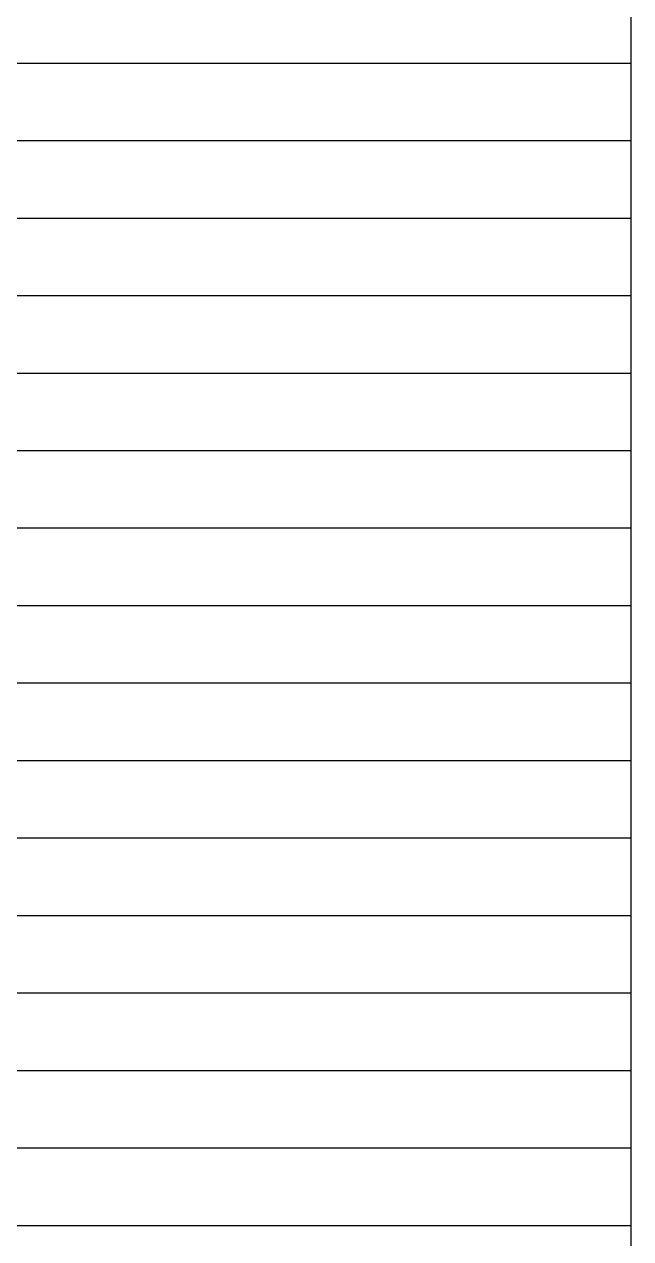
# Model space of a CAD drawing. Extents: x -518115 to 790560, y -210384 to 1628073.
# Drawn here: x 476414 to 482285, y 1117114 to 1128867 of the extents above; entities that cross this region are included whole.
import ezdxf

# ---------------------------------------------------------------- set-up
doc = ezdxf.new("R2010")
doc.units = 0
doc.header["$LTSCALE"] = 1000
doc.header["$MEASUREMENT"] = 0
doc.layers.add('Defpoint', color=7, linetype='Continuous')

msp = doc.modelspace()

# ---------------------------------------------------------------- linework, layer by layer
at = {"layer": 'Defpoint', "color": 252}
for p, q in [((482284.8, 1165992.1), (482284.8, 1110492.1)), ((408814.1, 1128492.1), (482284.8, 1128492.1)), ((408814.1, 1127742.1), (482284.8, 1127742.1)), ((408814.1, 1126992.1), (482284.8, 1126992.1)), ((408814.1, 1126242.1), (482284.8, 1126242.1)), ((408814.1, 1125492.1), (482284.8, 1125492.1)), ((408814.1, 1124742.1), (482284.8, 1124742.1)), ((408814.1, 1123992.1), (482284.8, 1123992.1)), ((408814.1, 1123242.1), (482284.8, 1123242.1)), ((408814.1, 1122492.1), (482284.8, 1122492.1)), ((408814.1, 1121742.1), (482284.8, 1121742.1)), ((408814.1, 1120992.1), (482284.8, 1120992.1)), ((408814.1, 1120242.1), (482284.8, 1120242.1)), ((408814.1, 1119492.1), (482284.8, 1119492.1)), ((408814.1, 1118742.1), (482284.8, 1118742.1)), ((408814.1, 1117992.1), (482284.8, 1117992.1)), ((408814.1, 1117242.1), (482284.8, 1117242.1))]:
    msp.add_line(p, q, dxfattribs=at)

doc.saveas('drawing.dxf')
